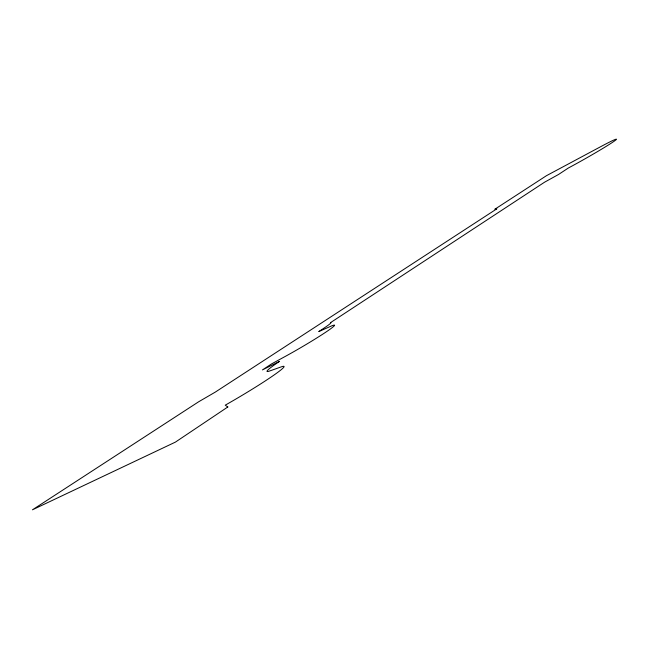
<?xml version="1.0" encoding="UTF-8"?>
<svg xmlns="http://www.w3.org/2000/svg" width="649" height="649" viewBox="0 0 649 649"><rect width="100%" height="100%" fill="white"/><g stroke="black" fill="none" stroke-linecap="round" stroke-linejoin="round"><path stroke-width="0.97" d="M227.823 406.972L175.433 442.099L32.45 509.814L198.635 401.788L215.306 392.093L496.866 208.8L494.846 209.238L546.426 175.709L601.112 146.455A36.044 1.509 -29.6 0 1 611.942 142.707A36.044 1.509 -29.6 0 1 568.419 167.969L558.57 174.451L544.487 182.247L330.552 322.618A33.172 1.809 -30.3 0 1 322.634 329.027L318.764 331.574L329.578 326.804A40.06 2.304 -30.3 0 1 325.944 332.061A40.06 2.304 -30.3 0 1 286.112 355.96L271.509 363.943L262.439 369.914L279.532 361.371A53.161 3.286 -30.3 0 0 269.084 371.187L281.926 366.636A54.759 3.529 -30.6 0 1 271.104 377.045A54.759 3.529 -30.6 0 1 225.244 405.163L227.823 406.972"/></g></svg>
